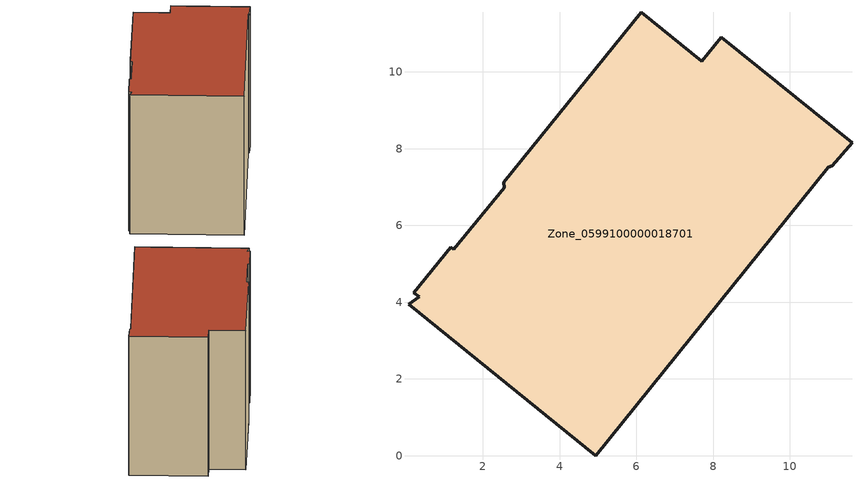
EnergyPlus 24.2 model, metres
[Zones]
Zone_0599100000018701
 floor ground (C_G): 7.71,10.28 8.22,10.9 11.62,8.15 11.1,7.55 11,7.51 4.94,0 0.06,3.94 0.35,4.14 0.21,4.24 1.17,5.43 1.25,5.38 2.56,6.98 2.54,7.12 6.13,11.55 z0
 wall outside (C_F): 11,7.51 11.1,7.55 11.62,8.15 8.22,10.9 7.71,10.28 6.13,11.55 2.54,7.12 2.56,6.98 1.25,5.38 1.17,5.43 0.21,4.24 0.35,4.14 0.06,3.94 4.94,0 11,7.51 z0:8.59
 roof outside (C_R): 4.94,0 11,7.51 11.1,7.55 11.62,8.15 8.22,10.9 7.71,10.28 6.13,11.55 2.54,7.12 2.56,6.98 1.25,5.38 1.17,5.43 0.21,4.24 0.35,4.14 0.06,3.94 z8.59
[BUILDING]
Pand.0599100000018701: North Axis=0; Terrain=City; Loads Convergence Tolerance Value=0.04; Temperature Convergence Tolerance Value=0.4; Solar Distribution=FullExterior; Maximum Number of Warmup Days=25; Minimum Number of Warmup Days=1
[Site:Location]
Rotterdam.The.Hague.AP_ZH_NLD Design_Conditions: Latitude=51.96; Longitude=4.45; Time Zone=1; Elevation=-4.5
[SITE:GROUNDTEMPERATURE:BUILDINGSURFACE]
18, 18, 18, 18, 18, 18, 18, 18, 18, 18, 18, 18
[MATERIAL] Thermal Absorptance=0.9; Solar Absorptance=0.7; Visible Absorptance=0.7
Name | Roughness | Thickness | Conductivity | Density | Specific Heat
G.TC.1946 | MediumSmooth | 0.15 | 1 | 540 | 1210
F.TC.1946 | Rough | 0.3 | 0.857143 | 1920 | 840
R.TC.1946 | MediumRough | 0.2 | 0.909091 | 1500 | 1000
[CONSTRUCTION]
C_G: G.TC.1946
C_F: F.TC.1946
C_R: R.TC.1946
[ZONE]
Zone_0599100000018701: Type=1; Multiplier=1; Ceiling Height=Autocalculate; Volume=Autocalculate; Floor Area=autocalculate; Part of Total Floor Area=Yes
[ZONEINFILTRATION:DESIGNFLOWRATE]
Infil_Zone_0599100000018701: Zone or ZoneList or Space or SpaceList=Zone_0599100000018701; Schedule=AlwaysOn; Design Flow Rate Calculation Method=Flow/Area; Flow Rate per Floor Area=0.003; Constant Term Coefficient=1; Temperature Term Coefficient=0; Velocity Term Coefficient=0; Velocity Squared Term Coefficient=0
[HVACTEMPLATE:ZONE:IDEALLOADSAIRSYSTEM]
Zone_0599100000018701: Maximum Heating Supply Air Temperature=50; Minimum Cooling Supply Air Temperature=13; Maximum Heating Supply Air Humidity Ratio=0.0156; Minimum Cooling Supply Air Humidity Ratio=0.0077; Heating Limit=NoLimit; Cooling Limit=NoLimit; Dehumidification Control Type=ConstantSensibleHeatRatio; Cooling Sensible Heat Ratio=0.7; Dehumidification Setpoint=60; Humidification Control Type=None; Humidification Setpoint=30; Outdoor Air Method=None; Outdoor Air Flow Rate per Person=0.00944; Outdoor Air Flow Rate per Zone Floor Area=0; Outdoor Air Flow Rate per Zone=0; Demand Controlled Ventilation Type=None; Outdoor Air Economizer Type=NoEconomizer; Heat Recovery Type=None; Sensible Heat Recovery Effectiveness=0.7; Latent Heat Recovery Effectiveness=0.65
[ZONECONTROL:THERMOSTAT]
ThermostatControl_Zone_0599100000018701: Zone or ZoneList=Zone_0599100000018701; Control Type Schedule=DualSetpointControlType; Control 1=Thermostat_Zone_0599100000018701; Temperature Difference Between Cutout And Setpoint=0
[THERMOSTATSETPOINT:DUALSETPOINT]
Thermostat_Zone_0599100000018701: Heating Setpoint Temperature Schedule=HeatingSetpoint_Zone_0599100000018701; Cooling Setpoint Temperature Schedule=CoolingSetpoint_Zone_0599100000018701
[SCHEDULE:COMPACT]
HeatingSetpoint_Zone_0599100000018701: Through: 12/31, For: AllDays, Until: 24:00, 21
CoolingSetpoint_Zone_0599100000018701: Through: 12/31, For: AllDays, Until: 24:00, 24
DualSetpointControlType: Through: 12/31, For: AllDays, Until: 24:00, 4
AlwaysOn: Through: 12/31, For: AllDays, Until: 24:00, 1
